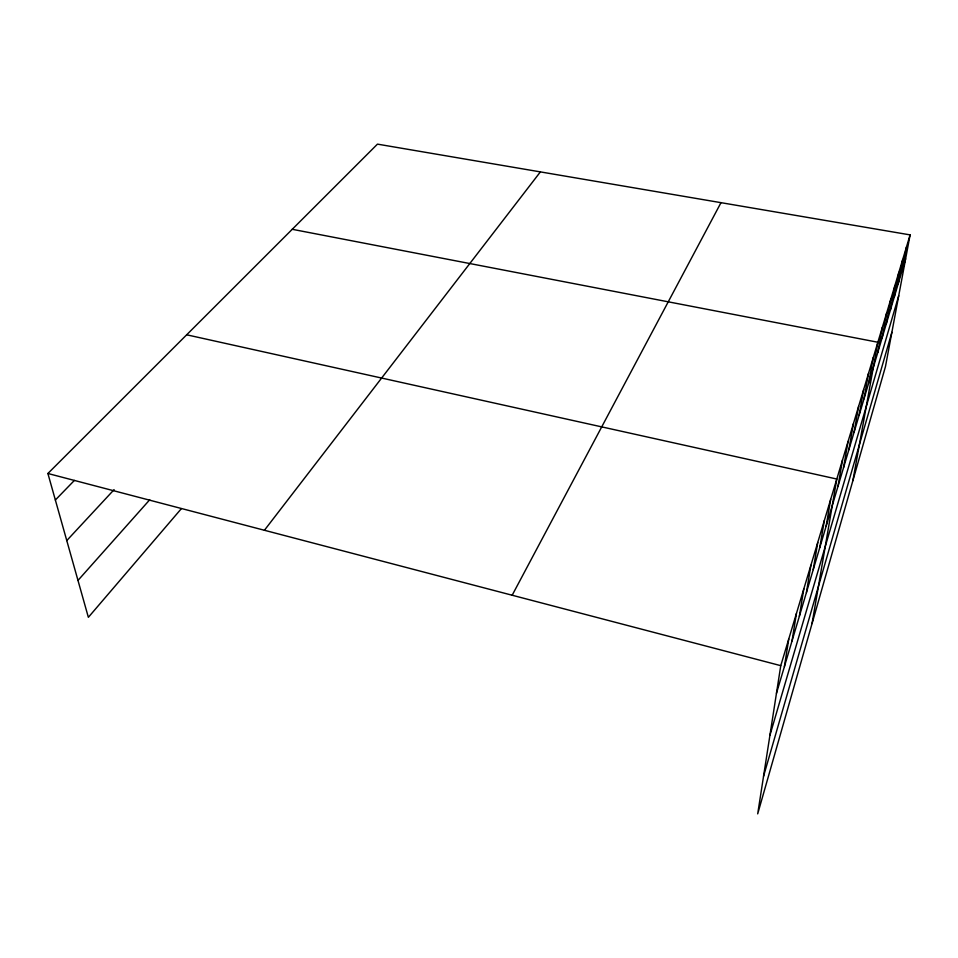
<?xml version="1.0" encoding="UTF-8"?>
<svg xmlns="http://www.w3.org/2000/svg" width="958" height="958" viewBox="0 0 958 958"><rect width="100%" height="100%" fill="white"/><g stroke="black" fill="none" stroke-linecap="round" stroke-linejoin="round"><path stroke-width="1.44" d="M910.1 234.89L780.758 665.666L757.694 813.869L885.467 366.567L910.1 234.89L377.464 144.131L47.9 473.491L88.364 617.323L181.349 508.662M784.398 666.612L788.757 639.046M792.026 640.95L796.433 613.479M799.367 616.257L803.81 588.895M806.432 592.499L810.911 565.256M813.234 569.603L817.737 542.491M819.797 547.533L824.323 520.565M826.119 526.241L830.67 499.429M812.061 623.538L836.801 479.036L186.678 334.797M837.963 486.424L842.537 459.912M843.507 467.791L848.081 441.434M848.872 449.745L853.458 423.556M854.057 432.274L858.655 406.252M859.098 415.341L863.685 389.487M863.972 398.935L868.559 373.249M868.702 383.02L873.289 357.514M852.871 480.7L877.863 342.245L292.226 229.297M877.744 352.592L882.318 327.432M882.079 338.042L886.629 313.05M886.282 323.9L890.832 299.076M890.365 310.152L894.904 285.508M894.341 296.788L898.855 272.323M898.197 283.796L902.711 259.498M901.957 271.138L906.46 247.032M763.55 776.255L891.874 332.342M769.921 735.325L898.724 295.747M776.459 693.317L905.621 258.828M512.171 595.229L720.991 202.665M264.42 530.265L540.384 171.889M77.981 580.416L149.723 499.777M66.773 540.575L114.098 489.622M55.36 500.016L74.389 480.425M47.9 473.491L780.758 665.666"/></g></svg>
